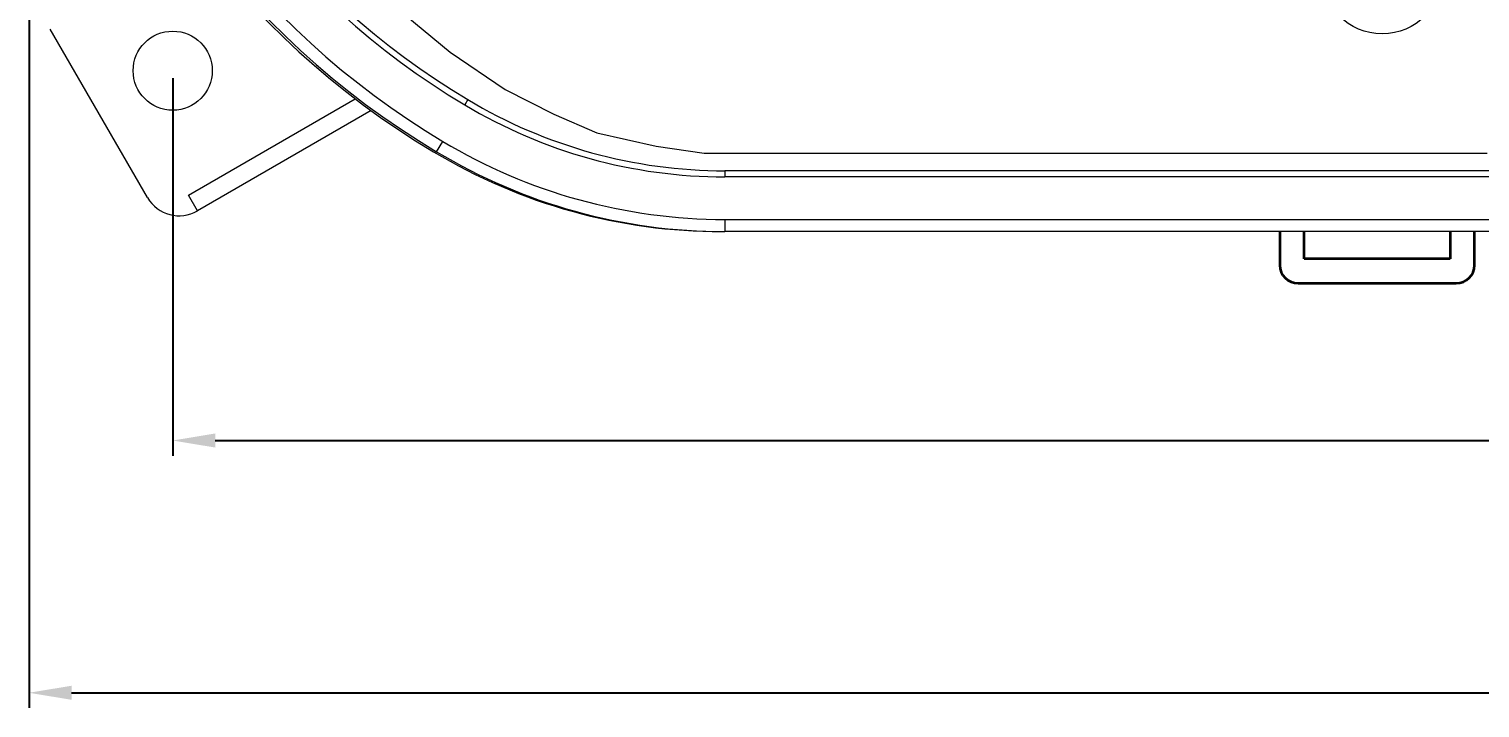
# Model space of a CAD drawing. Header units: millimetres. Extents: x 2768 to 3957, y 940 to 1781.
# Drawn here: x 2845.7 to 2964.9, y 1383.3 to 1439.1 of the extents above; entities that cross this region are included whole.
import ezdxf

# ---------------------------------------------------------------- set-up
doc = ezdxf.new("R2010")
doc.units = ezdxf.units.MM
doc.layers.add('layer 1', color=7, linetype='Continuous')
doc.layers.add('尺寸标注', color=2, linetype='Continuous', lineweight=25)
doc.layers.add('粗实线', color=7, linetype='Continuous', lineweight=50)
doc.styles.add('SGW', font='gbenor.shx', dxfattribs={"width": 0.6, "bigfont": 'hztxt.shx'})
doc.dimstyles.new('线性', dxfattribs={"dimtxt": 7, "dimasz": 3.5, "dimexe": 1.25, "dimexo": 0.625, "dimtad": 1, "dimdsep": 46, "dimtxsty": 'SGW', "dimcen": 2.5, "dimadec": 0, "dimazin": 0, "dimtfac": 1, "dimtmove": 0, "dimatfit": 3, "dimfxl": 0, "dimarcsym": 0})

# ---------------------------------------------------------------- blocks, each defined once
blk = doc.blocks.new('*D2')
at = {"layer": 'Defpoints', "color": 0, "transparency": 16777216}
for p in [(2857.49, 1435.65), (3238.49, 1435.65), (3238.49, 1405.25)]:
    blk.add_point(p, dxfattribs=at)
at = {"layer": '尺寸标注', "color": 0, "lineweight": -2, "transparency": 16777216}
for p, q in [((2857.49, 1435.03), (2857.49, 1404)), ((3238.49, 1435.03), (3238.49, 1404)), ((2860.99, 1405.25), (3234.99, 1405.25))]:
    blk.add_line(p, q, dxfattribs=at)
at = {"layer": '尺寸标注', "color": 0, "transparency": 16777216}
for points in [[(2860.99, 1405.83), (2860.99, 1404.67), (2857.49, 1405.25)], [(3234.99, 1405.83), (3234.99, 1404.67), (3238.49, 1405.25)]]:
    blk.add_solid(points, dxfattribs=at)
at = {"layer": '尺寸标注', "color": 0, "transparency": 16777216, "insert": (3046.81, 1409.37), "char_height": 7, "attachment_point": 5, "style": 'SGW'}
blk.add_mtext('▲381%%P1', dxfattribs=at)
blk = doc.blocks.new('_DotSmall')
at = {"color": 0, "linetype": 'ByBlock', "const_width": 0.5}
blk.add_lwpolyline([(-0.0625, 0, 1), (0.0625, 0, 1)], format="xyb", close=True, dxfattribs=at)
blk = doc.blocks.new('*D5')
at = {"layer": 'Defpoints', "color": 0, "transparency": 16777216}
for p in [(2845.68, 1489.72), (3250.54, 1487.47), (3250.54, 1384.51)]:
    blk.add_point(p, dxfattribs=at)
at = {"layer": '尺寸标注', "color": 0, "lineweight": -2, "transparency": 16777216}
for p, q in [((2845.68, 1489.1), (2845.68, 1383.26)), ((3250.54, 1486.85), (3250.54, 1383.26)), ((2849.18, 1384.51), (3247.04, 1384.51))]:
    blk.add_line(p, q, dxfattribs=at)
at = {"layer": '尺寸标注', "color": 0, "transparency": 16777216}
for points in [[(2849.18, 1385.09), (2849.18, 1383.93), (2845.68, 1384.51)], [(3247.04, 1385.09), (3247.04, 1383.93), (3250.54, 1384.51)]]:
    blk.add_solid(points, dxfattribs=at)
at = {"layer": '尺寸标注', "color": 0, "transparency": 16777216, "insert": (3048.11, 1388.63), "char_height": 7, "attachment_point": 5, "style": 'SGW'}
blk.add_mtext('404.9', dxfattribs=at)

msp = doc.modelspace()

# ---------------------------------------------------------------- linework, layer by layer
at = {"layer": 'layer 1', "color": 51, "lineweight": 9}
msp.add_open_spline([(2961.893, 1443.681), (2961.893, 1446.443), (2959.657, 1448.681), (2956.899, 1448.681), (2956.899, 1448.681), (2954.14, 1448.681), (2951.904, 1446.443), (2951.904, 1443.681), (2951.904, 1443.681), (2951.904, 1440.92), (2954.14, 1438.681), (2956.899, 1438.681), (2956.899, 1438.681), (2959.657, 1438.681), (2961.893, 1440.92), (2961.893, 1443.681)], degree=3, knots=[0, 0, 0, 0, 0.25, 0.25, 0.25, 0.25, 0.5, 0.5, 0.5, 0.5, 0.75, 0.75, 0.75, 0.75, 1, 1, 1, 1], dxfattribs=at)
at = {"layer": '粗实线', "color": 7, "lineweight": 0}
for p, q in [((2855.43, 1425.226), (2847.427, 1439.081)), ((2858.778, 1425.428), (2872.485, 1433.345)), ((2873.796, 1432.369), (2859.528, 1424.129)), ((2881.747, 1433.276), (2881.491, 1432.846)), ((2879.18, 1428.985), (2879.692, 1429.844)), ((3193.612, 1427.425), (2902.872, 1427.425)), ((2902.872, 1427.425), (2902.872, 1426.925)), ((3193.612, 1426.925), (2902.872, 1426.925)), ((2859.528, 1424.129), (2858.778, 1425.428)), ((2902.872, 1423.425), (3193.612, 1423.425)), ((2902.872, 1423.425), (2902.872, 1422.425)), ((2902.62, 1422.425), (2902.835, 1422.425)), ((3193.612, 1422.425), (2902.872, 1422.425))]:
    msp.add_line(p, q, dxfattribs=at)
at = {"layer": '粗实线', "color": 7, "lineweight": 35}
for p, q in [((2948.49, 1422.425), (2948.49, 1419.675)), ((2950.49, 1420.175), (2950.49, 1422.425)), ((2962.49, 1422.425), (2962.49, 1420.175)), ((2964.49, 1419.675), (2964.49, 1422.425)), ((2962.49, 1420.175), (2950.49, 1420.175)), ((2949.99, 1418.175), (2962.99, 1418.175))]:
    msp.add_line(p, q, dxfattribs=at)
at = {"layer": '粗实线', "color": 7, "lineweight": 0}
msp.add_circle((2857.49, 1435.655), 3.25, dxfattribs=at)
for centre, radius, start, end in [((2914.093, 1487.513), 68.15, 192.39296, 239.18319), ((2913.841, 1487.513), 68.15, 192.96244, 239.18317), ((2914.093, 1487.513), 67.15, 193.15976, 239.18319), ((2914.093, 1487.513), 63.65, 193.89752, 239.18865), ((2914.093, 1487.513), 63.15, 194.1715, 239.18865), ((2902.872, 1468.487), 41.562, 239.03986, 270), ((2902.872, 1468.487), 41.062, 239.03806, 270), ((2902.62, 1468.487), 46.062, 239.04631, 270), ((2902.872, 1468.487), 46.062, 239.04631, 270), ((2902.872, 1468.487), 45.062, 239.04328, 270), ((2858.027, 1426.727), 3, 210.00958, 300.00957)]:
    msp.add_arc(centre, radius, start, end, dxfattribs=at)
at = {"layer": '粗实线', "color": 7, "lineweight": 35}
for centre, start, end in [((2949.99, 1419.675), 180.0001, 270), ((2962.99, 1419.675), 270, 359.9999)]:
    msp.add_arc(centre, 1.5, start, end, dxfattribs=at)
at = {"layer": '粗实线', "color": 7, "lineweight": 0}
for points in [[(2874.429, 1442.062), (2874.429, 1442.062), (2880.291, 1437.174), (2880.291, 1437.174)], [(2880.291, 1437.174), (2880.291, 1437.174), (2884.829, 1434.112), (2884.829, 1434.112)], [(2884.829, 1434.112), (2884.829, 1434.112), (2888.805, 1432.088), (2888.805, 1432.088)], [(2888.805, 1432.088), (2888.805, 1432.088), (2892.362, 1430.538), (2892.362, 1430.538)], [(2892.362, 1430.538), (2892.362, 1430.538), (2897.229, 1429.462), (2897.229, 1429.462)], [(2897.229, 1429.462), (2897.229, 1429.462), (2901.163, 1428.862), (2901.163, 1428.862)]]:
    msp.add_open_spline(points, degree=3, dxfattribs=at)
msp.add_open_spline([(2901.163, 1428.862), (2901.163, 1428.862), (2908.917, 1428.862), (2908.917, 1428.862), (2908.917, 1428.862), (2908.917, 1428.862), (2918.375, 1428.862), (2918.375, 1428.862), (2918.375, 1428.862), (2918.375, 1428.862), (2965.529, 1428.862), (2965.529, 1428.862)], degree=3, knots=[0.309090909, 0.309090909, 0.309090909, 0.309090909, 0.313636364, 0.313636364, 0.313636364, 0.313636374, 0.318181818, 0.318181818, 0.318181818, 0.318181828, 0.322727273, 0.322727273, 0.322727273, 0.322727273], dxfattribs=at)

# ---------------------------------------------------------------- dimensions: what is measured, and where the dimension line sits
at = {"layer": '尺寸标注'}
dim = msp.add_linear_dim(base=(3250.544, 1384.509), p1=(2845.68, 1489.724), p2=(3250.544, 1487.475), dimstyle='线性', override={"dimdec": 1, "dimldrblk": 'DotSmall'}, dxfattribs=at)
dim.commit()
dim.dimension.update_dxf_attribs({"geometry": '*D5', "text_midpoint": (3048.112, 1388.634)})
dim = msp.add_linear_dim(base=(3238.49, 1405.249), p1=(2857.49, 1435.655), p2=(3238.49, 1435.655), text='▲<>%%P1', dimstyle='线性', override={"dimldrblk": 'DotSmall'}, dxfattribs=at)
dim.commit()
dim.dimension.update_dxf_attribs({"geometry": '*D2', "text_midpoint": (3046.807, 1405.249), "dimtype": 160})

doc.saveas('drawing.dxf')
